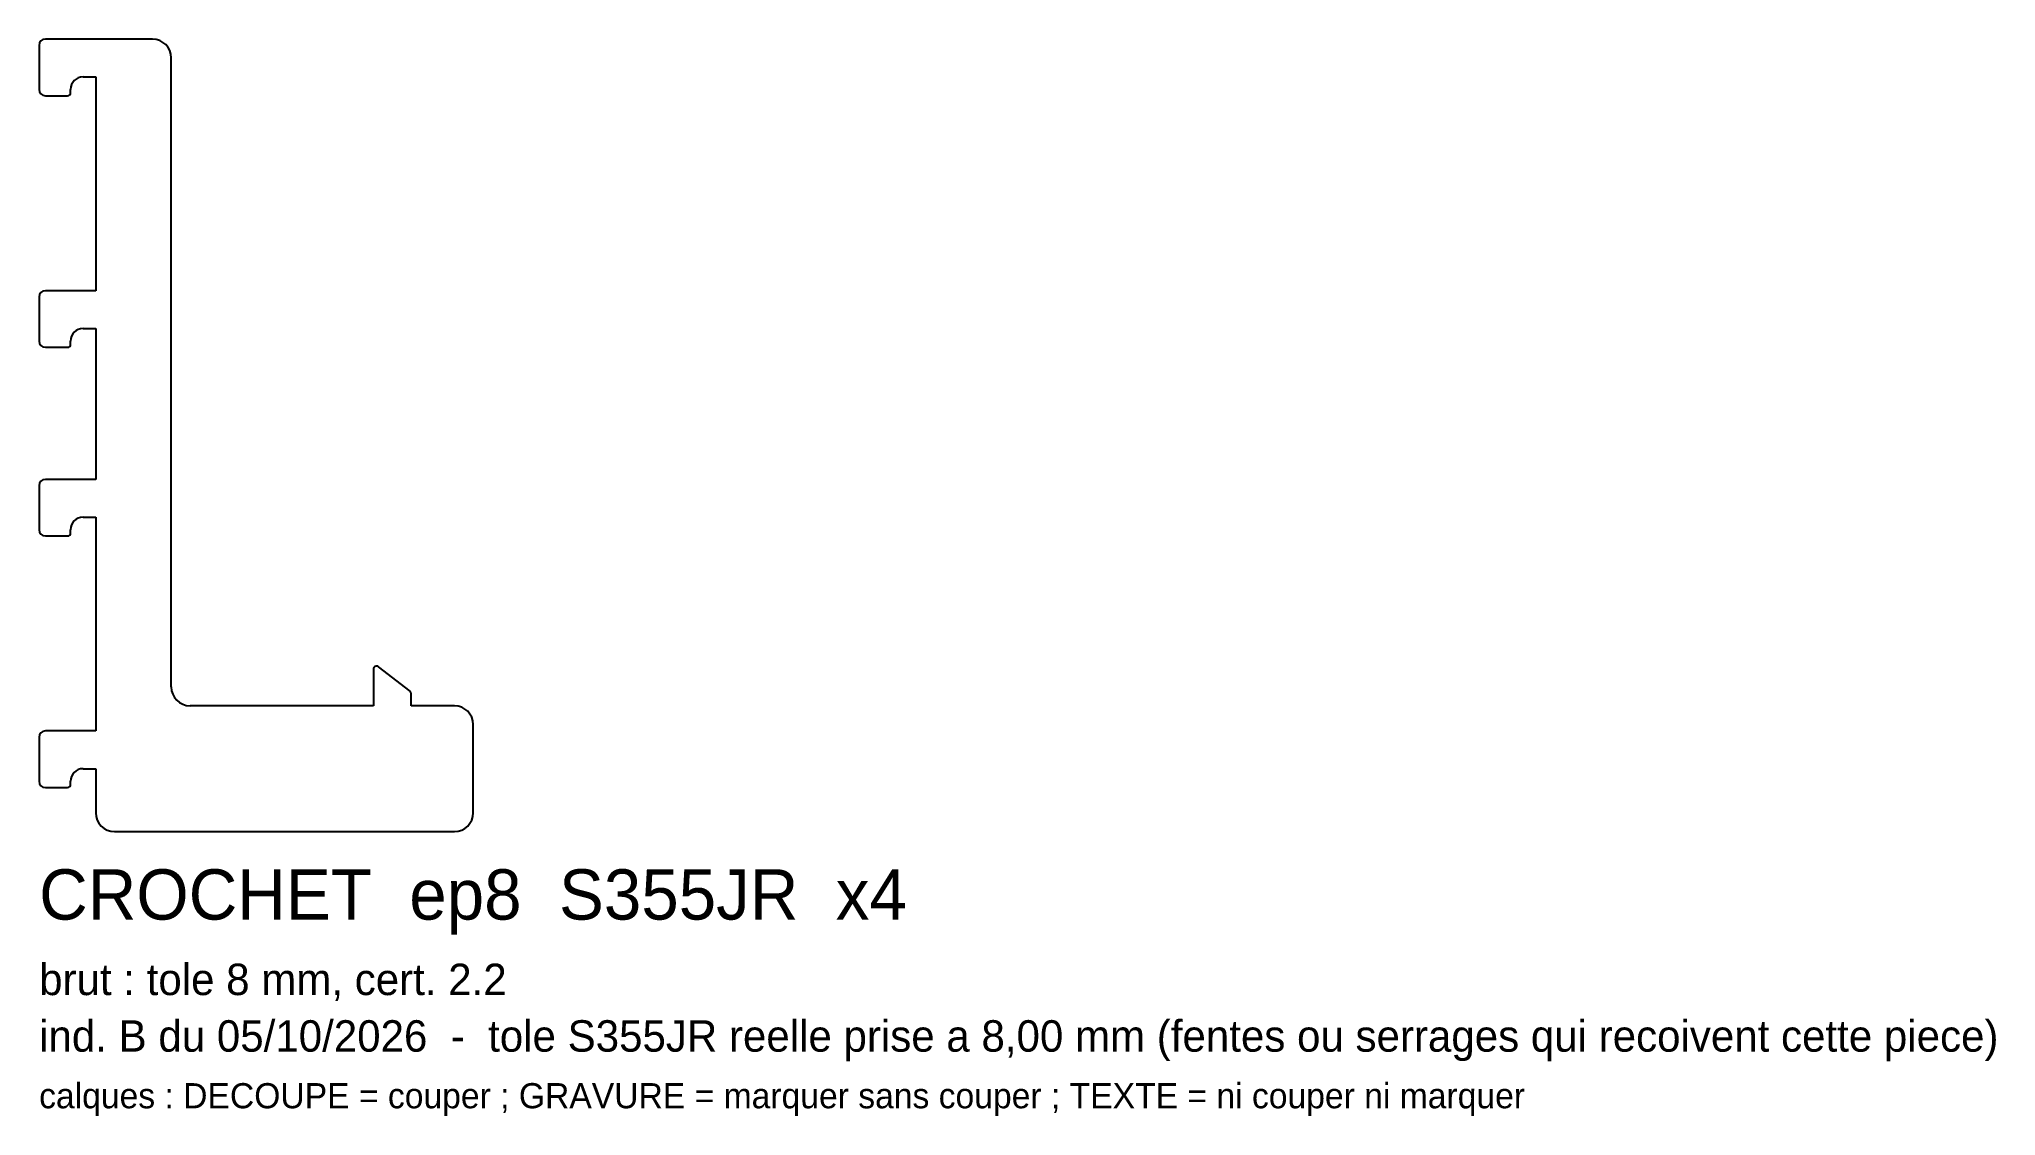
# Model space of a CAD drawing. Header units: millimetres. Extents: x -9 to 302, y -171 to 0.
import ezdxf

# ---------------------------------------------------------------- set-up
doc = ezdxf.new("R2010")
doc.units = ezdxf.units.MM
doc.layers.add('DECOUPE', color=7, linetype='CONTINUOUS')
doc.layers.add('TEXTE', color=3, linetype='CONTINUOUS')

msp = doc.modelspace()

# ---------------------------------------------------------------- linework, layer by layer
at = {"layer": 'DECOUPE'}
for p, q in [((9, 0), (-8, 0)), ((-9, -1), (-9, -8)), ((12, -103), (12, -3)), ((-2, -6), (0, -6)), ((0, -6), (0, -40)), ((-8, -9), (-4.5, -9)), ((-4, -8.5), (-4, -8)), ((0, -40), (-8, -40)), ((-9, -41), (-9, -48)), ((-2, -46), (0, -46)), ((0, -46), (0, -70)), ((-8, -49), (-4.5, -49)), ((-4, -48.5), (-4, -48)), ((-9, -71), (-9, -78)), ((0, -70), (-8, -70)), ((-2, -76), (0, -76)), ((0, -76), (0, -110)), ((-8, -79), (-4.5, -79)), ((-4, -78.5), (-4, -78)), ((44.153016, -100.181295), (44.153016, -106)), ((49.960846, -103.693718), (44.960846, -99.78729)), ((50.153016, -106), (50.153016, -104.087723)), ((44.153016, -106), (15, -106)), ((57, -106), (50.153016, -106)), ((-9, -111), (-9, -118)), ((0, -110), (-8, -110)), ((60, -123), (60, -109)), ((-4, -118.5), (-4, -118)), ((-2, -116), (0, -116)), ((0, -116), (0, -123)), ((-8, -119), (-4.5, -119)), ((3, -126), (57, -126))]:
    msp.add_line(p, q, dxfattribs=at)
for centre, radius, start, end in [((-8, -1), 1, 90, 180), ((9, -3), 3, 360, 90), ((-2, -8), 2, 90, 180), ((-8, -8), 1, 180, 270), ((-4.5, -8.5), 0.5, 270, 0), ((-8, -41), 1, 90, 180), ((-2, -48), 2, 90, 180), ((-8, -48), 1, 180, 270), ((-4.5, -48.5), 0.5, 270, 0), ((-8, -71), 1, 90, 180), ((-2, -78), 2, 90, 180), ((-8, -78), 1, 180, 270), ((-4.5, -78.5), 0.5, 270, 0), ((44.653016, -100.181295), 0.5, 52, 180), ((15, -103), 3, 180, 270), ((49.653016, -104.087723), 0.5, 0, 52), ((57, -109), 3, 0, 90), ((-8, -111), 1, 90, 180), ((-8, -118), 1, 180, 270), ((-2, -118), 2, 90, 180), ((-4.5, -118.5), 0.5, 270, 0), ((3, -123), 3, 180, 270), ((57, -123), 3, 270, 0)]:
    msp.add_arc(centre, radius, start, end, dxfattribs=at)

# ---------------------------------------------------------------- texts
at = {"layer": 'TEXTE'}
for s, height, p in [('CROCHET  ep8  S355JR  x4', 8, (-9, -140)), ('brut : tole 8 mm, cert. 2.2', 5, (-9, -152)), ('ind. B du 05/10/2026  -  tole S355JR reelle prise a 8,00 mm (fentes ou serrages qui recoivent cette piece)', 5, (-9, -161)), ('calques : DECOUPE = couper ; GRAVURE = marquer sans couper ; TEXTE = ni couper ni marquer', 4, (-9, -170))]:
    msp.add_text(s, height=height, dxfattribs=at).set_placement(p)

doc.saveas('drawing.dxf')
